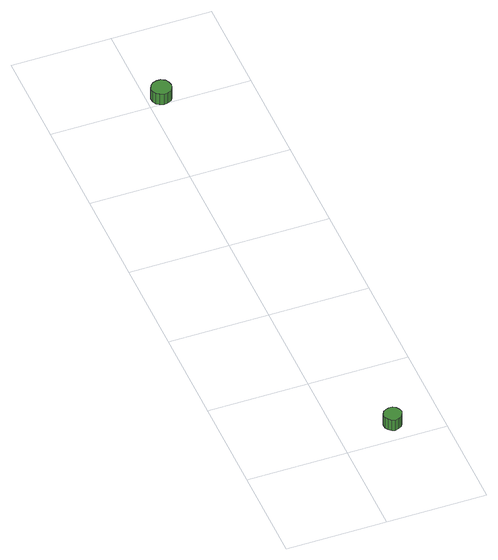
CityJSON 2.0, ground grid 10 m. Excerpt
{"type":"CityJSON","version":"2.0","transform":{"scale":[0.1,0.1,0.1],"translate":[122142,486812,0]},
"CityObjects":{
"tree1":{"type":"SolitaryVegetationObject","attributes":{"function":"something"},"geometry":[{"type":"MultiSurface","lod":"1","boundaries":[[[0,1,2,3,4,5,6,7,8,9,10,11,12,13,14]],[[15,16,17,18,19,20,21,22,23,24,25,26,27,28,29]],[[0,29,28,1]],[[1,28,27,2]],[[2,27,26,3]],[[3,26,25,4]],[[4,25,24,5]],[[5,24,23,6]],[[6,23,22,7]],[[7,22,21,8]],[[8,21,20,9]],[[9,20,19,10]],[[10,19,18,11]],[[11,18,17,12]],[[12,17,16,13]],[[13,16,15,14]],[[14,15,29,0]]]}]},
"tree2":{"type":"SolitaryVegetationObject","attributes":{"function":"something"},"geometry":[{"type":"MultiSurface","lod":"1","boundaries":[[[30,31,32,33,34,35,36,37,38,39,40,41,42,43,44]],[[45,46,47,48,49,50,51,52,53,54,55,56,57,58,59]],[[30,59,58,31]],[[31,58,57,32]],[[32,57,56,33]],[[33,56,55,34]],[[34,55,54,35]],[[35,54,53,36]],[[36,53,52,37]],[[37,52,51,38]],[[38,51,50,39]],[[39,50,49,40]],[[40,49,48,41]],[[41,48,47,42]],[[42,47,46,43]],[[43,46,45,44]],[[44,45,59,30]]]}]}
},
"vertices":[
[61,17,27],[60,21,27],[58,24,27],[55,26,27],[51,26,27],[48,25,27],[45,23,27],[43,19,27],[43,15,27],[45,12,27],[48,9,27],[51,8,27],[55,9,27],[58,11,27],[60,14,27],[60,14,14],[58,11,14],[55,9,14],[51,8,14],[48,9,14],[45,12,14],[43,15,14],[43,19,14],[45,23,14],[48,25,14],[51,26,14],[55,26,14],[58,24,14],[60,21,14],[61,17,14],
[24,509,23],[23,513,23],[21,517,23],[17,519,23],[13,519,23],[9,518,23],[6,515,23],[4,511,23],[4,507,23],[6,503,23],[9,501,23],[13,499,23],[17,500,23],[21,502,23],[23,505,23],[23,505,10],[21,502,10],[17,500,10],[13,499,10],[9,501,10],[6,503,10],[4,507,10],[4,511,10],[6,515,10],[9,518,10],[13,519,10],[17,519,10],[21,517,10],[23,513,10],[24,509,10]
]}
